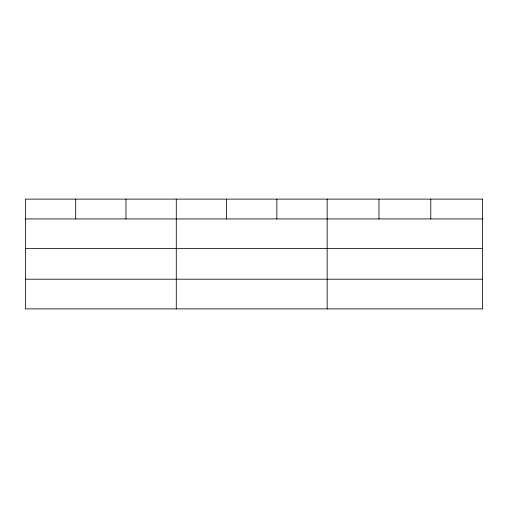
<?xml version="1.0" encoding="UTF-8"?>
<svg xmlns="http://www.w3.org/2000/svg" width="508" height="508" viewBox="0 0 508 508"><rect width="100%" height="100%" fill="white"/><g stroke="black" fill="none" stroke-linecap="round" stroke-linejoin="round"><path stroke-width="0.76" d="M25.4 218.935L482.6 218.935M25.4 248.622L482.6 248.622M25.4 279.203L482.6 279.203M430.784 199.111L430.784 218.935M378.968 199.111L378.968 218.935M327.152 199.111L327.152 308.889M276.86 199.111L276.86 218.935M226.568 199.111L226.568 218.935M176.276 199.111L176.276 308.889M125.984 199.111L125.984 218.935M75.692 199.111L75.692 218.935M482.6 199.111L25.4 199.111L25.4 308.889L482.6 308.889L482.6 199.111"/></g></svg>
